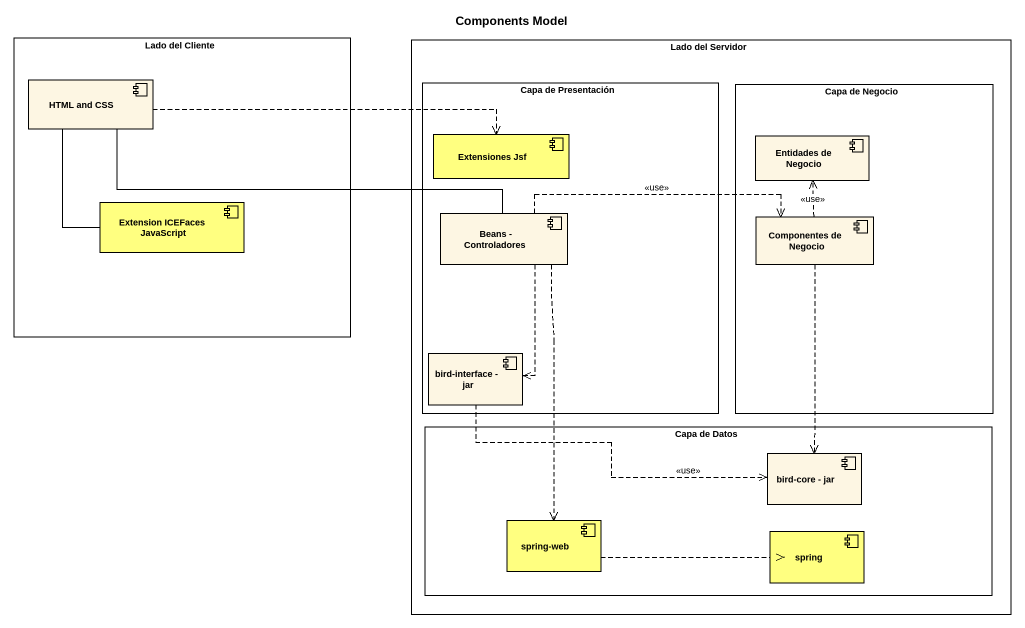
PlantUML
@startuml
title Components Model
rectangle "Lado del Cliente" as Lado_del_Cliente {
  component "HTML and CSS" as HTML_and_CSS
  component "Extension ICEFaces JavaScript" as Extension_ICEFaces #FFFF80
}
rectangle "Lado del Servidor" as Lado_del_Servidor {
  rectangle "Capa de Presentación" as Capa_de_Presentación {
    component "Extensiones Jsf" as Extensiones_Jsf #FFFF80
    component "Beans - Controladores" as Beans_Controladores
    component "bird-interface - jar" as bird_interface_jar
  }
  rectangle "Capa de Negocio" as Capa_de_Negocio {
    component "Entidades de Negocio" as Entidades_de_Negocio
    component "Componentes de Negocio" as Componentes_de_Negocio
  }
  rectangle "Capa de Datos" as Capa_de_Datos {
    component "bird-core - jar" as bird_core_jar
    component "spring-web" as spring_web #FFFF80
    component spring #FFFF80
  }
}
HTML_and_CSS .right.> Extensiones_Jsf
HTML_and_CSS -right- Beans_Controladores
Extension_ICEFaces -up- HTML_and_CSS
Beans_Controladores .right.> Componentes_de_Negocio : <<use>>
Beans_Controladores ..> bird_interface_jar
Beans_Controladores ..> spring_web
Componentes_de_Negocio .up.> Entidades_de_Negocio : <<use>>
Componentes_de_Negocio ..> bird_core_jar
bird_interface_jar .right.> bird_core_jar : <<use>>
spring_web .right.> spring
@enduml
